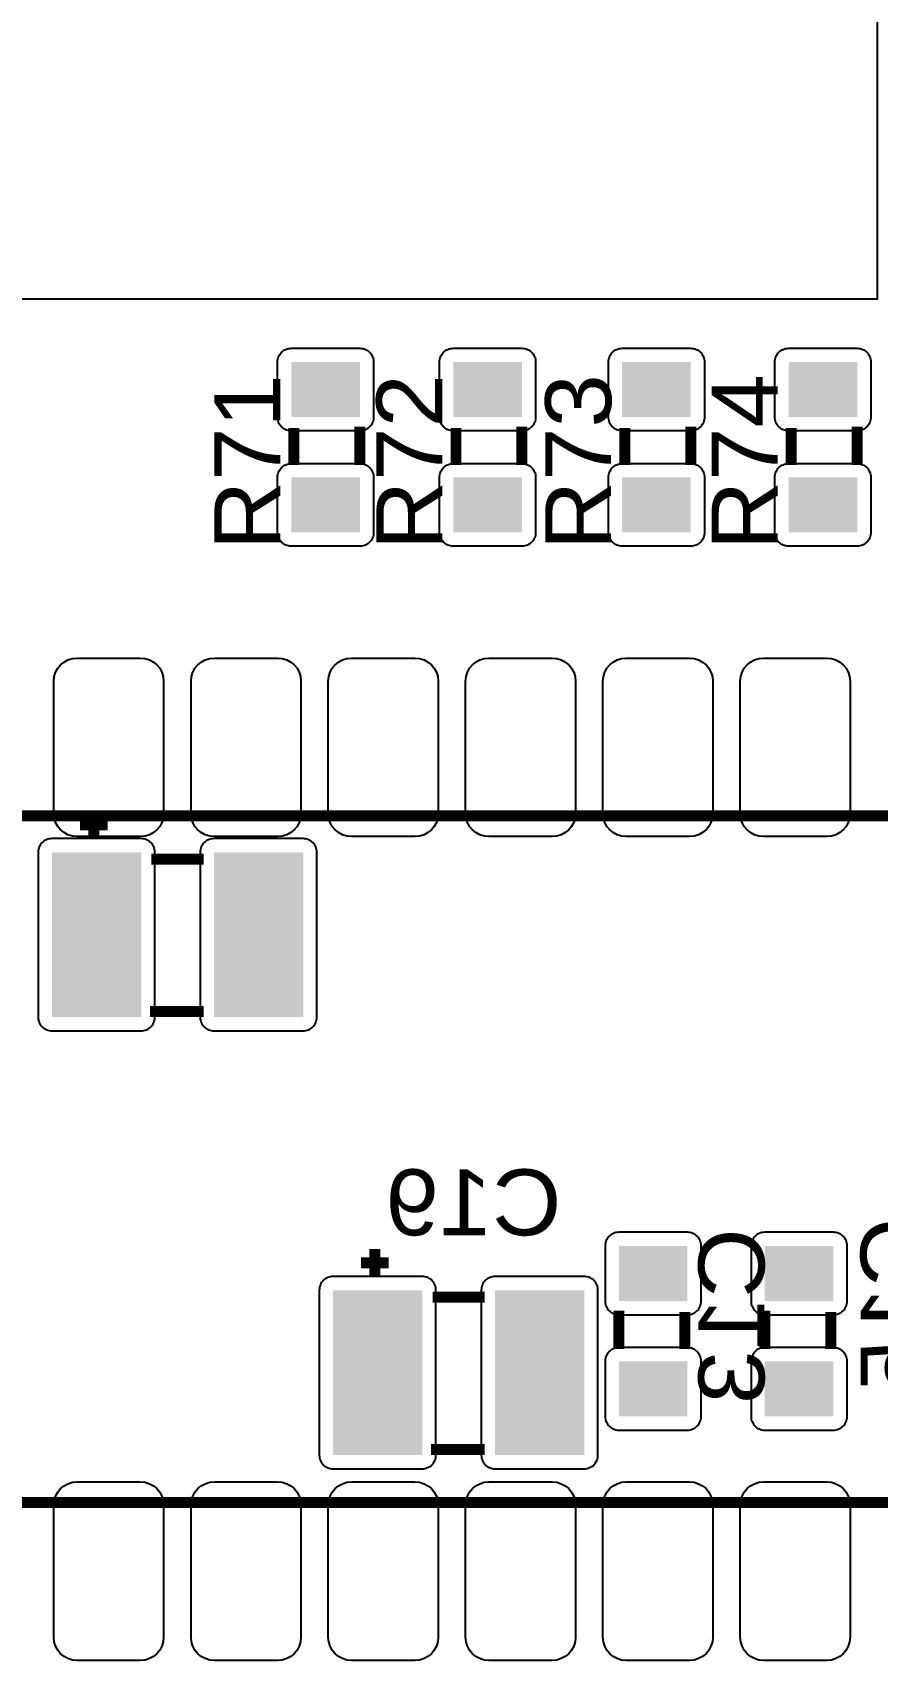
# Model space of a CAD drawing. Header units: inches. Extents: x 18.7 to 39.4, y 4.3 to 20.5.
# Drawn here: x 28.19 to 29.003, y 10.591 to 12.156 of the extents above; entities that cross this region are included whole.
import ezdxf

# ---------------------------------------------------------------- set-up
doc = ezdxf.new("R2010")
doc.units = ezdxf.units.IN
doc.header["$MEASUREMENT"] = 0
doc.styles.get("Standard").update_dxf_attribs({"font": 'arial.ttf'})

# ---------------------------------------------------------------- blocks, each defined once
blk = doc.blocks.new('RPAD')
blk.add_trace([(-0.5, -0.5), (-0.5, 0.5), (0.5, -0.5), (0.5, 0.5)])
blk = doc.blocks.new('NextionControlV4')
blk.add_lwpolyline([(44.3367, 14.7538), (46.2109, 14.7538), (46.2109, 14.9893), (44.3367, 14.9893), (44.3367, 14.7538)])
for points in [[(45.774, 14.6678), (45.774, 14.7078), (45.7741, 14.7088), (45.7742, 14.7098), (45.7745, 14.7108), (45.7748, 14.7117), (45.7752, 14.7126), (45.7757, 14.7134), (45.7763, 14.7142), (45.7769, 14.7149), (45.7776, 14.7155), (45.7784, 14.7161), (45.7792, 14.7166), (45.7801, 14.717), (45.781, 14.7173), (45.782, 14.7176), (45.783, 14.7177), (45.784, 14.7178), (45.834, 14.7178), (45.8351, 14.7177), (45.8361, 14.7176), (45.837, 14.7173), (45.838, 14.717), (45.8388, 14.7166), (45.8397, 14.7161), (45.8404, 14.7155), (45.8411, 14.7149), (45.8418, 14.7142), (45.8424, 14.7134), (45.8428, 14.7126), (45.8433, 14.7117), (45.8436, 14.7108), (45.8438, 14.7098), (45.844, 14.7088), (45.844, 14.7078), (45.844, 14.6678), (45.844, 14.6667), (45.8438, 14.6657), (45.8436, 14.6647), (45.8433, 14.6638), (45.8428, 14.6629), (45.8424, 14.6621), (45.8418, 14.6614), (45.8411, 14.6607), (45.8404, 14.66), (45.8397, 14.6594), (45.8388, 14.6589), (45.838, 14.6585), (45.837, 14.6582), (45.8361, 14.658), (45.8351, 14.6578), (45.834, 14.6578), (45.784, 14.6578), (45.783, 14.6578), (45.782, 14.658), (45.781, 14.6582), (45.7801, 14.6585), (45.7792, 14.6589), (45.7784, 14.6594), (45.7776, 14.66), (45.7769, 14.6607), (45.7763, 14.6614), (45.7757, 14.6621), (45.7752, 14.6629), (45.7748, 14.6638), (45.7745, 14.6647), (45.7742, 14.6657), (45.7741, 14.6667), (45.774, 14.6678)], [(45.892, 14.6678), (45.892, 14.7078), (45.8921, 14.7088), (45.8922, 14.7098), (45.8925, 14.7108), (45.8928, 14.7117), (45.8932, 14.7126), (45.8937, 14.7134), (45.8943, 14.7142), (45.8949, 14.7149), (45.8956, 14.7155), (45.8964, 14.7161), (45.8972, 14.7166), (45.8981, 14.717), (45.899, 14.7173), (45.9, 14.7176), (45.901, 14.7177), (45.902, 14.7178), (45.952, 14.7178), (45.9531, 14.7177), (45.9541, 14.7176), (45.955, 14.7173), (45.956, 14.717), (45.9568, 14.7166), (45.9577, 14.7161), (45.9584, 14.7155), (45.9591, 14.7149), (45.9598, 14.7142), (45.9604, 14.7134), (45.9608, 14.7126), (45.9613, 14.7117), (45.9616, 14.7108), (45.9618, 14.7098), (45.962, 14.7088), (45.962, 14.7078), (45.962, 14.6678), (45.962, 14.6667), (45.9618, 14.6657), (45.9616, 14.6647), (45.9613, 14.6638), (45.9608, 14.6629), (45.9604, 14.6621), (45.9598, 14.6614), (45.9591, 14.6607), (45.9584, 14.66), (45.9577, 14.6594), (45.9568, 14.6589), (45.956, 14.6585), (45.955, 14.6582), (45.9541, 14.658), (45.9531, 14.6578), (45.952, 14.6578), (45.902, 14.6578), (45.901, 14.6578), (45.9, 14.658), (45.899, 14.6582), (45.8981, 14.6585), (45.8972, 14.6589), (45.8964, 14.6594), (45.8956, 14.66), (45.8949, 14.6607), (45.8943, 14.6614), (45.8937, 14.6621), (45.8932, 14.6629), (45.8928, 14.6638), (45.8925, 14.6647), (45.8922, 14.6657), (45.8921, 14.6667), (45.892, 14.6678)], [(46.015, 14.6678), (46.015, 14.7078), (46.0151, 14.7088), (46.0152, 14.7098), (46.0155, 14.7108), (46.0158, 14.7117), (46.0162, 14.7126), (46.0167, 14.7134), (46.0173, 14.7142), (46.0179, 14.7149), (46.0186, 14.7155), (46.0194, 14.7161), (46.0202, 14.7166), (46.0211, 14.717), (46.022, 14.7173), (46.023, 14.7176), (46.024, 14.7177), (46.025, 14.7178), (46.075, 14.7178), (46.0761, 14.7177), (46.0771, 14.7176), (46.078, 14.7173), (46.079, 14.717), (46.0798, 14.7166), (46.0807, 14.7161), (46.0814, 14.7155), (46.0821, 14.7149), (46.0828, 14.7142), (46.0834, 14.7134), (46.0838, 14.7126), (46.0843, 14.7117), (46.0846, 14.7108), (46.0848, 14.7098), (46.085, 14.7088), (46.085, 14.7078), (46.085, 14.6678), (46.085, 14.6667), (46.0848, 14.6657), (46.0846, 14.6647), (46.0843, 14.6638), (46.0838, 14.6629), (46.0834, 14.6621), (46.0828, 14.6614), (46.0821, 14.6607), (46.0814, 14.66), (46.0807, 14.6594), (46.0798, 14.6589), (46.079, 14.6585), (46.078, 14.6582), (46.0771, 14.658), (46.0761, 14.6578), (46.075, 14.6578), (46.025, 14.6578), (46.024, 14.6578), (46.023, 14.658), (46.022, 14.6582), (46.0211, 14.6585), (46.0202, 14.6589), (46.0194, 14.6594), (46.0186, 14.66), (46.0179, 14.6607), (46.0173, 14.6614), (46.0167, 14.6621), (46.0162, 14.6629), (46.0158, 14.6638), (46.0155, 14.6647), (46.0152, 14.6657), (46.0151, 14.6667), (46.015, 14.6678)], [(46.1362, 14.6678), (46.1362, 14.7078), (46.1362, 14.7088), (46.1364, 14.7098), (46.1366, 14.7108), (46.137, 14.7117), (46.1374, 14.7126), (46.1379, 14.7134), (46.1384, 14.7142), (46.1391, 14.7149), (46.1398, 14.7155), (46.1405, 14.7161), (46.1414, 14.7166), (46.1423, 14.717), (46.1432, 14.7173), (46.1441, 14.7176), (46.1451, 14.7177), (46.1462, 14.7178), (46.1962, 14.7178), (46.1972, 14.7177), (46.1982, 14.7176), (46.1992, 14.7173), (46.2001, 14.717), (46.201, 14.7166), (46.2018, 14.7161), (46.2026, 14.7155), (46.2033, 14.7149), (46.2039, 14.7142), (46.2045, 14.7134), (46.205, 14.7126), (46.2054, 14.7117), (46.2057, 14.7108), (46.206, 14.7098), (46.2061, 14.7088), (46.2062, 14.7078), (46.2062, 14.6678), (46.2061, 14.6667), (46.206, 14.6657), (46.2057, 14.6647), (46.2054, 14.6638), (46.205, 14.6629), (46.2045, 14.6621), (46.2039, 14.6614), (46.2033, 14.6607), (46.2026, 14.66), (46.2018, 14.6594), (46.201, 14.6589), (46.2001, 14.6585), (46.1992, 14.6582), (46.1982, 14.658), (46.1972, 14.6578), (46.1962, 14.6578), (46.1462, 14.6578), (46.1451, 14.6578), (46.1441, 14.658), (46.1432, 14.6582), (46.1423, 14.6585), (46.1414, 14.6589), (46.1405, 14.6594), (46.1398, 14.66), (46.1391, 14.6607), (46.1384, 14.6614), (46.1379, 14.6621), (46.1374, 14.6629), (46.137, 14.6638), (46.1366, 14.6647), (46.1364, 14.6657), (46.1362, 14.6667), (46.1362, 14.6678)], [(45.774, 14.5838), (45.774, 14.6238), (45.7741, 14.6248), (45.7742, 14.6258), (45.7745, 14.6268), (45.7748, 14.6277), (45.7752, 14.6286), (45.7757, 14.6294), (45.7763, 14.6302), (45.7769, 14.6309), (45.7776, 14.6315), (45.7784, 14.6321), (45.7792, 14.6326), (45.7801, 14.633), (45.781, 14.6333), (45.782, 14.6336), (45.783, 14.6337), (45.784, 14.6338), (45.834, 14.6338), (45.8351, 14.6337), (45.8361, 14.6336), (45.837, 14.6333), (45.838, 14.633), (45.8388, 14.6326), (45.8397, 14.6321), (45.8404, 14.6315), (45.8411, 14.6309), (45.8418, 14.6302), (45.8424, 14.6294), (45.8428, 14.6286), (45.8433, 14.6277), (45.8436, 14.6268), (45.8438, 14.6258), (45.844, 14.6248), (45.844, 14.6238), (45.844, 14.5838), (45.844, 14.5827), (45.8438, 14.5817), (45.8436, 14.5807), (45.8433, 14.5798), (45.8428, 14.5789), (45.8424, 14.5781), (45.8418, 14.5774), (45.8411, 14.5767), (45.8404, 14.576), (45.8397, 14.5754), (45.8388, 14.5749), (45.838, 14.5745), (45.837, 14.5742), (45.8361, 14.574), (45.8351, 14.5738), (45.834, 14.5738), (45.784, 14.5738), (45.783, 14.5738), (45.782, 14.574), (45.781, 14.5742), (45.7801, 14.5745), (45.7792, 14.5749), (45.7784, 14.5754), (45.7776, 14.576), (45.7769, 14.5767), (45.7763, 14.5774), (45.7757, 14.5781), (45.7752, 14.5789), (45.7748, 14.5798), (45.7745, 14.5807), (45.7742, 14.5817), (45.7741, 14.5827), (45.774, 14.5838)], [(45.892, 14.5838), (45.892, 14.6238), (45.8921, 14.6248), (45.8922, 14.6258), (45.8925, 14.6268), (45.8928, 14.6277), (45.8932, 14.6286), (45.8937, 14.6294), (45.8943, 14.6302), (45.8949, 14.6309), (45.8956, 14.6315), (45.8964, 14.6321), (45.8972, 14.6326), (45.8981, 14.633), (45.899, 14.6333), (45.9, 14.6336), (45.901, 14.6337), (45.902, 14.6338), (45.952, 14.6338), (45.9531, 14.6337), (45.9541, 14.6336), (45.955, 14.6333), (45.956, 14.633), (45.9568, 14.6326), (45.9577, 14.6321), (45.9584, 14.6315), (45.9591, 14.6309), (45.9598, 14.6302), (45.9604, 14.6294), (45.9608, 14.6286), (45.9613, 14.6277), (45.9616, 14.6268), (45.9618, 14.6258), (45.962, 14.6248), (45.962, 14.6238), (45.962, 14.5838), (45.962, 14.5827), (45.9618, 14.5817), (45.9616, 14.5807), (45.9613, 14.5798), (45.9608, 14.5789), (45.9604, 14.5781), (45.9598, 14.5774), (45.9591, 14.5767), (45.9584, 14.576), (45.9577, 14.5754), (45.9568, 14.5749), (45.956, 14.5745), (45.955, 14.5742), (45.9541, 14.574), (45.9531, 14.5738), (45.952, 14.5738), (45.902, 14.5738), (45.901, 14.5738), (45.9, 14.574), (45.899, 14.5742), (45.8981, 14.5745), (45.8972, 14.5749), (45.8964, 14.5754), (45.8956, 14.576), (45.8949, 14.5767), (45.8943, 14.5774), (45.8937, 14.5781), (45.8932, 14.5789), (45.8928, 14.5798), (45.8925, 14.5807), (45.8922, 14.5817), (45.8921, 14.5827), (45.892, 14.5838)], [(46.015, 14.5838), (46.015, 14.6238), (46.0151, 14.6248), (46.0152, 14.6258), (46.0155, 14.6268), (46.0158, 14.6277), (46.0162, 14.6286), (46.0167, 14.6294), (46.0173, 14.6302), (46.0179, 14.6309), (46.0186, 14.6315), (46.0194, 14.6321), (46.0202, 14.6326), (46.0211, 14.633), (46.022, 14.6333), (46.023, 14.6336), (46.024, 14.6337), (46.025, 14.6338), (46.075, 14.6338), (46.0761, 14.6337), (46.0771, 14.6336), (46.078, 14.6333), (46.079, 14.633), (46.0798, 14.6326), (46.0807, 14.6321), (46.0814, 14.6315), (46.0821, 14.6309), (46.0828, 14.6302), (46.0834, 14.6294), (46.0838, 14.6286), (46.0843, 14.6277), (46.0846, 14.6268), (46.0848, 14.6258), (46.085, 14.6248), (46.085, 14.6238), (46.085, 14.5838), (46.085, 14.5827), (46.0848, 14.5817), (46.0846, 14.5807), (46.0843, 14.5798), (46.0838, 14.5789), (46.0834, 14.5781), (46.0828, 14.5774), (46.0821, 14.5767), (46.0814, 14.576), (46.0807, 14.5754), (46.0798, 14.5749), (46.079, 14.5745), (46.078, 14.5742), (46.0771, 14.574), (46.0761, 14.5738), (46.075, 14.5738), (46.025, 14.5738), (46.024, 14.5738), (46.023, 14.574), (46.022, 14.5742), (46.0211, 14.5745), (46.0202, 14.5749), (46.0194, 14.5754), (46.0186, 14.576), (46.0179, 14.5767), (46.0173, 14.5774), (46.0167, 14.5781), (46.0162, 14.5789), (46.0158, 14.5798), (46.0155, 14.5807), (46.0152, 14.5817), (46.0151, 14.5827), (46.015, 14.5838)], [(46.1362, 14.5838), (46.1362, 14.6238), (46.1362, 14.6248), (46.1364, 14.6258), (46.1366, 14.6268), (46.137, 14.6277), (46.1374, 14.6286), (46.1379, 14.6294), (46.1384, 14.6302), (46.1391, 14.6309), (46.1398, 14.6315), (46.1405, 14.6321), (46.1414, 14.6326), (46.1423, 14.633), (46.1432, 14.6333), (46.1441, 14.6336), (46.1451, 14.6337), (46.1462, 14.6338), (46.1962, 14.6338), (46.1972, 14.6337), (46.1982, 14.6336), (46.1992, 14.6333), (46.2001, 14.633), (46.201, 14.6326), (46.2018, 14.6321), (46.2026, 14.6315), (46.2033, 14.6309), (46.2039, 14.6302), (46.2045, 14.6294), (46.205, 14.6286), (46.2054, 14.6277), (46.2057, 14.6268), (46.206, 14.6258), (46.2061, 14.6248), (46.2062, 14.6238), (46.2062, 14.5838), (46.2061, 14.5827), (46.206, 14.5817), (46.2057, 14.5807), (46.2054, 14.5798), (46.205, 14.5789), (46.2045, 14.5781), (46.2039, 14.5774), (46.2033, 14.5767), (46.2026, 14.576), (46.2018, 14.5754), (46.201, 14.5749), (46.2001, 14.5745), (46.1992, 14.5742), (46.1982, 14.574), (46.1972, 14.5738), (46.1962, 14.5738), (46.1462, 14.5738), (46.1451, 14.5738), (46.1441, 14.574), (46.1432, 14.5742), (46.1423, 14.5745), (46.1414, 14.5749), (46.1405, 14.5754), (46.1398, 14.576), (46.1391, 14.5767), (46.1384, 14.5774), (46.1379, 14.5781), (46.1374, 14.5789), (46.137, 14.5798), (46.1366, 14.5807), (46.1364, 14.5817), (46.1362, 14.5827), (46.1362, 14.5838)], [(45.674, 14.3622), (45.628, 14.3622), (45.6246, 14.3625), (45.6214, 14.3635), (45.6185, 14.3651), (45.616, 14.3671), (45.6139, 14.3696), (45.6124, 14.3725), (45.6114, 14.3757), (45.611, 14.3792), (45.611, 14.4752), (45.6114, 14.4787), (45.6124, 14.4819), (45.6139, 14.4848), (45.616, 14.4873), (45.6185, 14.4893), (45.6214, 14.4909), (45.6246, 14.4919), (45.628, 14.4922), (45.674, 14.4922), (45.6775, 14.4919), (45.6807, 14.4909), (45.6836, 14.4893), (45.6861, 14.4873), (45.6882, 14.4848), (45.6897, 14.4819), (45.6907, 14.4787), (45.691, 14.4752), (45.691, 14.3792), (45.6907, 14.3757), (45.6897, 14.3725), (45.6882, 14.3696), (45.6861, 14.3671), (45.6836, 14.3651), (45.6807, 14.3635), (45.6775, 14.3625), (45.674, 14.3622)], [(45.774, 14.3622), (45.728, 14.3622), (45.7246, 14.3625), (45.7214, 14.3635), (45.7185, 14.3651), (45.716, 14.3671), (45.7139, 14.3696), (45.7124, 14.3725), (45.7114, 14.3757), (45.711, 14.3792), (45.711, 14.4752), (45.7114, 14.4787), (45.7124, 14.4819), (45.7139, 14.4848), (45.716, 14.4873), (45.7185, 14.4893), (45.7214, 14.4909), (45.7246, 14.4919), (45.728, 14.4922), (45.774, 14.4922), (45.7775, 14.4919), (45.7807, 14.4909), (45.7836, 14.4893), (45.7861, 14.4873), (45.7882, 14.4848), (45.7897, 14.4819), (45.7907, 14.4787), (45.791, 14.4752), (45.791, 14.3792), (45.7907, 14.3757), (45.7897, 14.3725), (45.7882, 14.3696), (45.7861, 14.3671), (45.7836, 14.3651), (45.7807, 14.3635), (45.7775, 14.3625), (45.774, 14.3622)], [(45.874, 14.3622), (45.828, 14.3622), (45.8246, 14.3625), (45.8214, 14.3635), (45.8185, 14.3651), (45.816, 14.3671), (45.8139, 14.3696), (45.8124, 14.3725), (45.8114, 14.3757), (45.811, 14.3792), (45.811, 14.4752), (45.8114, 14.4787), (45.8124, 14.4819), (45.8139, 14.4848), (45.816, 14.4873), (45.8185, 14.4893), (45.8214, 14.4909), (45.8246, 14.4919), (45.828, 14.4922), (45.874, 14.4922), (45.8775, 14.4919), (45.8807, 14.4909), (45.8836, 14.4893), (45.8861, 14.4873), (45.8882, 14.4848), (45.8897, 14.4819), (45.8907, 14.4787), (45.891, 14.4752), (45.891, 14.3792), (45.8907, 14.3757), (45.8897, 14.3725), (45.8882, 14.3696), (45.8861, 14.3671), (45.8836, 14.3651), (45.8807, 14.3635), (45.8775, 14.3625), (45.874, 14.3622)], [(45.974, 14.3622), (45.928, 14.3622), (45.9246, 14.3625), (45.9214, 14.3635), (45.9185, 14.3651), (45.916, 14.3671), (45.9139, 14.3696), (45.9124, 14.3725), (45.9114, 14.3757), (45.911, 14.3792), (45.911, 14.4752), (45.9114, 14.4787), (45.9124, 14.4819), (45.9139, 14.4848), (45.916, 14.4873), (45.9185, 14.4893), (45.9214, 14.4909), (45.9246, 14.4919), (45.928, 14.4922), (45.974, 14.4922), (45.9775, 14.4919), (45.9807, 14.4909), (45.9836, 14.4893), (45.9861, 14.4873), (45.9882, 14.4848), (45.9897, 14.4819), (45.9907, 14.4787), (45.991, 14.4752), (45.991, 14.3792), (45.9907, 14.3757), (45.9897, 14.3725), (45.9882, 14.3696), (45.9861, 14.3671), (45.9836, 14.3651), (45.9807, 14.3635), (45.9775, 14.3625), (45.974, 14.3622)], [(46.074, 14.3622), (46.028, 14.3622), (46.0246, 14.3625), (46.0214, 14.3635), (46.0185, 14.3651), (46.016, 14.3671), (46.0139, 14.3696), (46.0124, 14.3725), (46.0114, 14.3757), (46.011, 14.3792), (46.011, 14.4752), (46.0114, 14.4787), (46.0124, 14.4819), (46.0139, 14.4848), (46.016, 14.4873), (46.0185, 14.4893), (46.0214, 14.4909), (46.0246, 14.4919), (46.028, 14.4922), (46.074, 14.4922), (46.0775, 14.4919), (46.0807, 14.4909), (46.0836, 14.4893), (46.0861, 14.4873), (46.0882, 14.4848), (46.0897, 14.4819), (46.0907, 14.4787), (46.091, 14.4752), (46.091, 14.3792), (46.0907, 14.3757), (46.0897, 14.3725), (46.0882, 14.3696), (46.0861, 14.3671), (46.0836, 14.3651), (46.0807, 14.3635), (46.0775, 14.3625), (46.074, 14.3622)], [(46.174, 14.3622), (46.128, 14.3622), (46.1246, 14.3625), (46.1214, 14.3635), (46.1185, 14.3651), (46.116, 14.3671), (46.1139, 14.3696), (46.1124, 14.3725), (46.1114, 14.3757), (46.111, 14.3792), (46.111, 14.4752), (46.1114, 14.4787), (46.1124, 14.4819), (46.1139, 14.4848), (46.116, 14.4873), (46.1185, 14.4893), (46.1214, 14.4909), (46.1246, 14.4919), (46.128, 14.4922), (46.174, 14.4922), (46.1775, 14.4919), (46.1807, 14.4909), (46.1836, 14.4893), (46.1861, 14.4873), (46.1882, 14.4848), (46.1897, 14.4819), (46.1907, 14.4787), (46.191, 14.4752), (46.191, 14.3792), (46.1907, 14.3757), (46.1897, 14.3725), (46.1882, 14.3696), (46.1861, 14.3671), (46.1836, 14.3651), (46.1807, 14.3635), (46.1775, 14.3625), (46.174, 14.3622)], [(45.6747, 14.3607), (45.6097, 14.3607), (45.6086, 14.3606), (45.6076, 14.3605), (45.6067, 14.3603), (45.6057, 14.3599), (45.6049, 14.3595), (45.604, 14.359), (45.6033, 14.3584), (45.6026, 14.3578), (45.6019, 14.3571), (45.6014, 14.3563), (45.6009, 14.3555), (45.6004, 14.3546), (45.6001, 14.3537), (45.5999, 14.3527), (45.5997, 14.3517), (45.5997, 14.3507), (45.5997, 14.2307), (45.5997, 14.2297), (45.5999, 14.2286), (45.6001, 14.2277), (45.6004, 14.2268), (45.6009, 14.2259), (45.6014, 14.2251), (45.6019, 14.2243), (45.6026, 14.2236), (45.6033, 14.2229), (45.604, 14.2224), (45.6049, 14.2219), (45.6057, 14.2215), (45.6067, 14.2211), (45.6076, 14.2209), (45.6086, 14.2207), (45.6097, 14.2207), (45.6747, 14.2207), (45.6757, 14.2207), (45.6767, 14.2209), (45.6777, 14.2211), (45.6786, 14.2215), (45.6795, 14.2219), (45.6803, 14.2224), (45.6811, 14.2229), (45.6818, 14.2236), (45.6824, 14.2243), (45.683, 14.2251), (45.6835, 14.2259), (45.6839, 14.2268), (45.6842, 14.2277), (45.6845, 14.2286), (45.6846, 14.2297), (45.6847, 14.2307), (45.6847, 14.3507), (45.6846, 14.3517), (45.6845, 14.3527), (45.6842, 14.3537), (45.6839, 14.3546), (45.6835, 14.3555), (45.683, 14.3563), (45.6824, 14.3571), (45.6818, 14.3578), (45.6811, 14.3584), (45.6803, 14.359), (45.6795, 14.3595), (45.6786, 14.3599), (45.6777, 14.3603), (45.6767, 14.3605), (45.6757, 14.3606), (45.6747, 14.3607)], [(45.7927, 14.3607), (45.7277, 14.3607), (45.7266, 14.3606), (45.7256, 14.3605), (45.7247, 14.3603), (45.7237, 14.3599), (45.7229, 14.3595), (45.722, 14.359), (45.7213, 14.3584), (45.7206, 14.3578), (45.7199, 14.3571), (45.7194, 14.3563), (45.7189, 14.3555), (45.7184, 14.3546), (45.7181, 14.3537), (45.7179, 14.3527), (45.7177, 14.3517), (45.7177, 14.3507), (45.7177, 14.2307), (45.7177, 14.2297), (45.7179, 14.2286), (45.7181, 14.2277), (45.7184, 14.2268), (45.7189, 14.2259), (45.7194, 14.2251), (45.7199, 14.2243), (45.7206, 14.2236), (45.7213, 14.2229), (45.722, 14.2224), (45.7229, 14.2219), (45.7237, 14.2215), (45.7247, 14.2211), (45.7256, 14.2209), (45.7266, 14.2207), (45.7277, 14.2207), (45.7927, 14.2207), (45.7937, 14.2207), (45.7947, 14.2209), (45.7957, 14.2211), (45.7966, 14.2215), (45.7975, 14.2219), (45.7983, 14.2224), (45.7991, 14.2229), (45.7998, 14.2236), (45.8004, 14.2243), (45.801, 14.2251), (45.8015, 14.2259), (45.8019, 14.2268), (45.8022, 14.2277), (45.8025, 14.2286), (45.8026, 14.2297), (45.8027, 14.2307), (45.8027, 14.3507), (45.8026, 14.3517), (45.8025, 14.3527), (45.8022, 14.3537), (45.8019, 14.3546), (45.8015, 14.3555), (45.801, 14.3563), (45.8004, 14.3571), (45.7998, 14.3578), (45.7991, 14.3584), (45.7983, 14.359), (45.7975, 14.3595), (45.7966, 14.3599), (45.7957, 14.3603), (45.7947, 14.3605), (45.7937, 14.3606), (45.7927, 14.3607)], [(46.0826, 14.024), (46.0826, 14.064), (46.0825, 14.065), (46.0824, 14.066), (46.0821, 14.067), (46.0818, 14.0679), (46.0814, 14.0688), (46.0809, 14.0696), (46.0803, 14.0704), (46.0797, 14.0711), (46.079, 14.0717), (46.0782, 14.0723), (46.0774, 14.0728), (46.0765, 14.0732), (46.0756, 14.0735), (46.0746, 14.0738), (46.0736, 14.0739), (46.0726, 14.074), (46.0226, 14.074), (46.0215, 14.0739), (46.0205, 14.0738), (46.0196, 14.0735), (46.0186, 14.0732), (46.0178, 14.0728), (46.0169, 14.0723), (46.0162, 14.0717), (46.0155, 14.0711), (46.0148, 14.0704), (46.0143, 14.0696), (46.0138, 14.0688), (46.0134, 14.0679), (46.013, 14.067), (46.0128, 14.066), (46.0126, 14.065), (46.0126, 14.064), (46.0126, 14.024), (46.0126, 14.0229), (46.0128, 14.0219), (46.013, 14.021), (46.0134, 14.0201), (46.0138, 14.0192), (46.0143, 14.0183), (46.0148, 14.0176), (46.0155, 14.0169), (46.0162, 14.0162), (46.0169, 14.0157), (46.0178, 14.0152), (46.0186, 14.0148), (46.0196, 14.0144), (46.0205, 14.0142), (46.0215, 14.014), (46.0226, 14.014), (46.0726, 14.014), (46.0736, 14.014), (46.0746, 14.0142), (46.0756, 14.0144), (46.0765, 14.0148), (46.0774, 14.0152), (46.0782, 14.0157), (46.079, 14.0162), (46.0797, 14.0169), (46.0803, 14.0176), (46.0809, 14.0183), (46.0814, 14.0192), (46.0818, 14.0201), (46.0821, 14.021), (46.0824, 14.0219), (46.0825, 14.0229), (46.0826, 14.024)], [(46.1889, 14.024), (46.1889, 14.064), (46.1888, 14.065), (46.1887, 14.066), (46.1884, 14.067), (46.1881, 14.0679), (46.1877, 14.0688), (46.1872, 14.0696), (46.1866, 14.0704), (46.186, 14.0711), (46.1853, 14.0717), (46.1845, 14.0723), (46.1837, 14.0728), (46.1828, 14.0732), (46.1819, 14.0735), (46.1809, 14.0738), (46.1799, 14.0739), (46.1789, 14.074), (46.1289, 14.074), (46.1278, 14.0739), (46.1268, 14.0738), (46.1259, 14.0735), (46.1249, 14.0732), (46.1241, 14.0728), (46.1232, 14.0723), (46.1225, 14.0717), (46.1218, 14.0711), (46.1211, 14.0704), (46.1206, 14.0696), (46.1201, 14.0688), (46.1197, 14.0679), (46.1193, 14.067), (46.1191, 14.066), (46.1189, 14.065), (46.1189, 14.064), (46.1189, 14.024), (46.1189, 14.0229), (46.1191, 14.0219), (46.1193, 14.021), (46.1197, 14.0201), (46.1201, 14.0192), (46.1206, 14.0183), (46.1211, 14.0176), (46.1218, 14.0169), (46.1225, 14.0162), (46.1232, 14.0157), (46.1241, 14.0152), (46.1249, 14.0148), (46.1259, 14.0144), (46.1268, 14.0142), (46.1278, 14.014), (46.1289, 14.014), (46.1789, 14.014), (46.1799, 14.014), (46.1809, 14.0142), (46.1819, 14.0144), (46.1828, 14.0148), (46.1837, 14.0152), (46.1845, 14.0157), (46.1853, 14.0162), (46.186, 14.0169), (46.1866, 14.0176), (46.1872, 14.0183), (46.1877, 14.0192), (46.1881, 14.0201), (46.1884, 14.021), (46.1887, 14.0219), (46.1888, 14.0229), (46.1889, 14.024)], [(45.8794, 14.0418), (45.8144, 14.0418), (45.8134, 14.0417), (45.8124, 14.0416), (45.8114, 14.0414), (45.8105, 14.041), (45.8096, 14.0406), (45.8088, 14.0401), (45.808, 14.0395), (45.8073, 14.0389), (45.8067, 14.0382), (45.8061, 14.0374), (45.8056, 14.0366), (45.8052, 14.0357), (45.8048, 14.0348), (45.8046, 14.0338), (45.8045, 14.0328), (45.8044, 14.0318), (45.8044, 13.9118), (45.8045, 13.9108), (45.8046, 13.9098), (45.8048, 13.9088), (45.8052, 13.9079), (45.8056, 13.907), (45.8061, 13.9062), (45.8067, 13.9054), (45.8073, 13.9047), (45.808, 13.904), (45.8088, 13.9035), (45.8096, 13.903), (45.8105, 13.9026), (45.8114, 13.9022), (45.8124, 13.902), (45.8134, 13.9018), (45.8144, 13.9018), (45.8794, 13.9018), (45.8804, 13.9018), (45.8814, 13.902), (45.8824, 13.9022), (45.8833, 13.9026), (45.8842, 13.903), (45.885, 13.9035), (45.8858, 13.904), (45.8865, 13.9047), (45.8872, 13.9054), (45.8877, 13.9062), (45.8882, 13.907), (45.8886, 13.9079), (45.889, 13.9088), (45.8892, 13.9098), (45.8894, 13.9108), (45.8894, 13.9118), (45.8894, 14.0318), (45.8894, 14.0328), (45.8892, 14.0338), (45.889, 14.0348), (45.8886, 14.0357), (45.8882, 14.0366), (45.8877, 14.0374), (45.8872, 14.0382), (45.8865, 14.0389), (45.8858, 14.0395), (45.885, 14.0401), (45.8842, 14.0406), (45.8833, 14.041), (45.8824, 14.0414), (45.8814, 14.0416), (45.8804, 14.0417), (45.8794, 14.0418)], [(45.9974, 14.0418), (45.9324, 14.0418), (45.9314, 14.0417), (45.9304, 14.0416), (45.9294, 14.0414), (45.9285, 14.041), (45.9276, 14.0406), (45.9268, 14.0401), (45.926, 14.0395), (45.9253, 14.0389), (45.9247, 14.0382), (45.9241, 14.0374), (45.9236, 14.0366), (45.9232, 14.0357), (45.9228, 14.0348), (45.9226, 14.0338), (45.9225, 14.0328), (45.9224, 14.0318), (45.9224, 13.9118), (45.9225, 13.9108), (45.9226, 13.9098), (45.9228, 13.9088), (45.9232, 13.9079), (45.9236, 13.907), (45.9241, 13.9062), (45.9247, 13.9054), (45.9253, 13.9047), (45.926, 13.904), (45.9268, 13.9035), (45.9276, 13.903), (45.9285, 13.9026), (45.9294, 13.9022), (45.9304, 13.902), (45.9314, 13.9018), (45.9324, 13.9018), (45.9974, 13.9018), (45.9984, 13.9018), (45.9994, 13.902), (46.0004, 13.9022), (46.0013, 13.9026), (46.0022, 13.903), (46.003, 13.9035), (46.0038, 13.904), (46.0045, 13.9047), (46.0052, 13.9054), (46.0057, 13.9062), (46.0062, 13.907), (46.0066, 13.9079), (46.007, 13.9088), (46.0072, 13.9098), (46.0074, 13.9108), (46.0074, 13.9118), (46.0074, 14.0318), (46.0074, 14.0328), (46.0072, 14.0338), (46.007, 14.0348), (46.0066, 14.0357), (46.0062, 14.0366), (46.0057, 14.0374), (46.0052, 14.0382), (46.0045, 14.0389), (46.0038, 14.0395), (46.003, 14.0401), (46.0022, 14.0406), (46.0013, 14.041), (46.0004, 14.0414), (45.9994, 14.0416), (45.9984, 14.0417), (45.9974, 14.0418)], [(46.0826, 13.94), (46.0826, 13.98), (46.0825, 13.981), (46.0824, 13.982), (46.0821, 13.983), (46.0818, 13.9839), (46.0814, 13.9848), (46.0809, 13.9856), (46.0803, 13.9864), (46.0797, 13.9871), (46.079, 13.9877), (46.0782, 13.9883), (46.0774, 13.9888), (46.0765, 13.9892), (46.0756, 13.9895), (46.0746, 13.9898), (46.0736, 13.9899), (46.0726, 13.99), (46.0226, 13.99), (46.0215, 13.9899), (46.0205, 13.9898), (46.0196, 13.9895), (46.0186, 13.9892), (46.0178, 13.9888), (46.0169, 13.9883), (46.0162, 13.9877), (46.0155, 13.9871), (46.0148, 13.9864), (46.0143, 13.9856), (46.0138, 13.9848), (46.0134, 13.9839), (46.013, 13.983), (46.0128, 13.982), (46.0126, 13.981), (46.0126, 13.98), (46.0126, 13.94), (46.0126, 13.9389), (46.0128, 13.9379), (46.013, 13.937), (46.0134, 13.9361), (46.0138, 13.9352), (46.0143, 13.9343), (46.0148, 13.9336), (46.0155, 13.9329), (46.0162, 13.9322), (46.0169, 13.9317), (46.0178, 13.9312), (46.0186, 13.9308), (46.0196, 13.9304), (46.0205, 13.9302), (46.0215, 13.93), (46.0226, 13.93), (46.0726, 13.93), (46.0736, 13.93), (46.0746, 13.9302), (46.0756, 13.9304), (46.0765, 13.9308), (46.0774, 13.9312), (46.0782, 13.9317), (46.079, 13.9322), (46.0797, 13.9329), (46.0803, 13.9336), (46.0809, 13.9343), (46.0814, 13.9352), (46.0818, 13.9361), (46.0821, 13.937), (46.0824, 13.9379), (46.0825, 13.9389), (46.0826, 13.94)], [(46.1889, 13.94), (46.1889, 13.98), (46.1888, 13.981), (46.1887, 13.982), (46.1884, 13.983), (46.1881, 13.9839), (46.1877, 13.9848), (46.1872, 13.9856), (46.1866, 13.9864), (46.186, 13.9871), (46.1853, 13.9877), (46.1845, 13.9883), (46.1837, 13.9888), (46.1828, 13.9892), (46.1819, 13.9895), (46.1809, 13.9898), (46.1799, 13.9899), (46.1789, 13.99), (46.1289, 13.99), (46.1278, 13.9899), (46.1268, 13.9898), (46.1259, 13.9895), (46.1249, 13.9892), (46.1241, 13.9888), (46.1232, 13.9883), (46.1225, 13.9877), (46.1218, 13.9871), (46.1211, 13.9864), (46.1206, 13.9856), (46.1201, 13.9848), (46.1197, 13.9839), (46.1193, 13.983), (46.1191, 13.982), (46.1189, 13.981), (46.1189, 13.98), (46.1189, 13.94), (46.1189, 13.9389), (46.1191, 13.9379), (46.1193, 13.937), (46.1197, 13.9361), (46.1201, 13.9352), (46.1206, 13.9343), (46.1211, 13.9336), (46.1218, 13.9329), (46.1225, 13.9322), (46.1232, 13.9317), (46.1241, 13.9312), (46.1249, 13.9308), (46.1259, 13.9304), (46.1268, 13.9302), (46.1278, 13.93), (46.1289, 13.93), (46.1789, 13.93), (46.1799, 13.93), (46.1809, 13.9302), (46.1819, 13.9304), (46.1828, 13.9308), (46.1837, 13.9312), (46.1845, 13.9317), (46.1853, 13.9322), (46.186, 13.9329), (46.1866, 13.9336), (46.1872, 13.9343), (46.1877, 13.9352), (46.1881, 13.9361), (46.1884, 13.937), (46.1887, 13.9379), (46.1888, 13.9389), (46.1889, 13.94)], [(45.628, 13.8922), (45.674, 13.8922), (45.6775, 13.8919), (45.6807, 13.8909), (45.6836, 13.8893), (45.6861, 13.8873), (45.6882, 13.8848), (45.6897, 13.8819), (45.6907, 13.8787), (45.691, 13.8752), (45.691, 13.7792), (45.6907, 13.7757), (45.6897, 13.7725), (45.6882, 13.7696), (45.6861, 13.7671), (45.6836, 13.7651), (45.6807, 13.7635), (45.6775, 13.7625), (45.674, 13.7622), (45.628, 13.7622), (45.6246, 13.7625), (45.6214, 13.7635), (45.6185, 13.7651), (45.616, 13.7671), (45.6139, 13.7696), (45.6124, 13.7725), (45.6114, 13.7757), (45.611, 13.7792), (45.611, 13.8752), (45.6114, 13.8787), (45.6124, 13.8819), (45.6139, 13.8848), (45.616, 13.8873), (45.6185, 13.8893), (45.6214, 13.8909), (45.6246, 13.8919), (45.628, 13.8922)], [(45.728, 13.8922), (45.774, 13.8922), (45.7775, 13.8919), (45.7807, 13.8909), (45.7836, 13.8893), (45.7861, 13.8873), (45.7882, 13.8848), (45.7897, 13.8819), (45.7907, 13.8787), (45.791, 13.8752), (45.791, 13.7792), (45.7907, 13.7757), (45.7897, 13.7725), (45.7882, 13.7696), (45.7861, 13.7671), (45.7836, 13.7651), (45.7807, 13.7635), (45.7775, 13.7625), (45.774, 13.7622), (45.728, 13.7622), (45.7246, 13.7625), (45.7214, 13.7635), (45.7185, 13.7651), (45.716, 13.7671), (45.7139, 13.7696), (45.7124, 13.7725), (45.7114, 13.7757), (45.711, 13.7792), (45.711, 13.8752), (45.7114, 13.8787), (45.7124, 13.8819), (45.7139, 13.8848), (45.716, 13.8873), (45.7185, 13.8893), (45.7214, 13.8909), (45.7246, 13.8919), (45.728, 13.8922)], [(45.828, 13.8922), (45.874, 13.8922), (45.8775, 13.8919), (45.8807, 13.8909), (45.8836, 13.8893), (45.8861, 13.8873), (45.8882, 13.8848), (45.8897, 13.8819), (45.8907, 13.8787), (45.891, 13.8752), (45.891, 13.7792), (45.8907, 13.7757), (45.8897, 13.7725), (45.8882, 13.7696), (45.8861, 13.7671), (45.8836, 13.7651), (45.8807, 13.7635), (45.8775, 13.7625), (45.874, 13.7622), (45.828, 13.7622), (45.8246, 13.7625), (45.8214, 13.7635), (45.8185, 13.7651), (45.816, 13.7671), (45.8139, 13.7696), (45.8124, 13.7725), (45.8114, 13.7757), (45.811, 13.7792), (45.811, 13.8752), (45.8114, 13.8787), (45.8124, 13.8819), (45.8139, 13.8848), (45.816, 13.8873), (45.8185, 13.8893), (45.8214, 13.8909), (45.8246, 13.8919), (45.828, 13.8922)], [(45.928, 13.8922), (45.974, 13.8922), (45.9775, 13.8919), (45.9807, 13.8909), (45.9836, 13.8893), (45.9861, 13.8873), (45.9882, 13.8848), (45.9897, 13.8819), (45.9907, 13.8787), (45.991, 13.8752), (45.991, 13.7792), (45.9907, 13.7757), (45.9897, 13.7725), (45.9882, 13.7696), (45.9861, 13.7671), (45.9836, 13.7651), (45.9807, 13.7635), (45.9775, 13.7625), (45.974, 13.7622), (45.928, 13.7622), (45.9246, 13.7625), (45.9214, 13.7635), (45.9185, 13.7651), (45.916, 13.7671), (45.9139, 13.7696), (45.9124, 13.7725), (45.9114, 13.7757), (45.911, 13.7792), (45.911, 13.8752), (45.9114, 13.8787), (45.9124, 13.8819), (45.9139, 13.8848), (45.916, 13.8873), (45.9185, 13.8893), (45.9214, 13.8909), (45.9246, 13.8919), (45.928, 13.8922)], [(46.028, 13.8922), (46.074, 13.8922), (46.0775, 13.8919), (46.0807, 13.8909), (46.0836, 13.8893), (46.0861, 13.8873), (46.0882, 13.8848), (46.0897, 13.8819), (46.0907, 13.8787), (46.091, 13.8752), (46.091, 13.7792), (46.0907, 13.7757), (46.0897, 13.7725), (46.0882, 13.7696), (46.0861, 13.7671), (46.0836, 13.7651), (46.0807, 13.7635), (46.0775, 13.7625), (46.074, 13.7622), (46.028, 13.7622), (46.0246, 13.7625), (46.0214, 13.7635), (46.0185, 13.7651), (46.016, 13.7671), (46.0139, 13.7696), (46.0124, 13.7725), (46.0114, 13.7757), (46.011, 13.7792), (46.011, 13.8752), (46.0114, 13.8787), (46.0124, 13.8819), (46.0139, 13.8848), (46.016, 13.8873), (46.0185, 13.8893), (46.0214, 13.8909), (46.0246, 13.8919), (46.028, 13.8922)], [(46.128, 13.8922), (46.174, 13.8922), (46.1775, 13.8919), (46.1807, 13.8909), (46.1836, 13.8893), (46.1861, 13.8873), (46.1882, 13.8848), (46.1897, 13.8819), (46.1907, 13.8787), (46.191, 13.8752), (46.191, 13.7792), (46.1907, 13.7757), (46.1897, 13.7725), (46.1882, 13.7696), (46.1861, 13.7671), (46.1836, 13.7651), (46.1807, 13.7635), (46.1775, 13.7625), (46.174, 13.7622), (46.128, 13.7622), (46.1246, 13.7625), (46.1214, 13.7635), (46.1185, 13.7651), (46.116, 13.7671), (46.1139, 13.7696), (46.1124, 13.7725), (46.1114, 13.7757), (46.111, 13.7792), (46.111, 13.8752), (46.1114, 13.8787), (46.1124, 13.8819), (46.1139, 13.8848), (46.116, 13.8873), (46.1185, 13.8893), (46.1214, 13.8909), (46.1246, 13.8919), (46.128, 13.8922)]]:
    blk.add_lwpolyline(points, close=True)
at = {"const_width": 0.008}
for points in [[(45.786, 14.6328), (45.786, 14.6598)], [(45.786, 14.6328), (45.786, 14.6598)], [(45.786, 14.6328), (45.786, 14.6598)], [(45.834, 14.6328), (45.834, 14.6608)], [(45.834, 14.6328), (45.834, 14.6608)], [(45.834, 14.6328), (45.834, 14.6608)], [(45.904, 14.6328), (45.904, 14.6598)], [(45.904, 14.6328), (45.904, 14.6598)], [(45.904, 14.6328), (45.904, 14.6598)], [(45.952, 14.6328), (45.952, 14.6608)], [(45.952, 14.6328), (45.952, 14.6608)], [(45.952, 14.6328), (45.952, 14.6608)], [(46.027, 14.6328), (46.027, 14.6598)], [(46.027, 14.6328), (46.027, 14.6598)], [(46.027, 14.6328), (46.027, 14.6598)], [(46.075, 14.6328), (46.075, 14.6608)], [(46.075, 14.6328), (46.075, 14.6608)], [(46.075, 14.6328), (46.075, 14.6608)], [(46.1482, 14.6328), (46.1482, 14.6598)], [(46.1482, 14.6328), (46.1482, 14.6598)], [(46.1482, 14.6328), (46.1482, 14.6598)], [(46.1962, 14.6328), (46.1962, 14.6608)], [(46.1962, 14.6328), (46.1962, 14.6608)], [(46.1962, 14.6328), (46.1962, 14.6608)], [(44.801, 14.3772), (46.801, 14.3772)], [(44.801, 14.3772), (46.801, 14.3772)], [(44.801, 14.3772), (46.801, 14.3772)], [(45.6402, 14.3607), (45.6402, 14.3807)], [(45.6402, 14.3607), (45.6402, 14.3807)], [(45.6402, 14.3607), (45.6402, 14.3807)], [(45.6502, 14.3707), (45.6302, 14.3707)], [(45.6502, 14.3707), (45.6302, 14.3707)], [(45.6502, 14.3707), (45.6302, 14.3707)], [(45.7202, 14.3457), (45.6822, 14.3457)], [(45.7202, 14.3457), (45.6822, 14.3457)], [(45.7202, 14.3457), (45.6822, 14.3457)], [(45.7202, 14.2347), (45.6812, 14.2347)], [(45.7202, 14.2347), (45.6812, 14.2347)], [(45.7202, 14.2347), (45.6812, 14.2347)], [(45.8449, 14.0418), (45.8449, 14.0618)], [(45.8449, 14.0418), (45.8449, 14.0618)], [(45.8449, 14.0418), (45.8449, 14.0618)], [(45.8549, 14.0518), (45.8349, 14.0518)], [(45.8549, 14.0518), (45.8349, 14.0518)], [(45.8549, 14.0518), (45.8349, 14.0518)], [(45.9249, 14.0268), (45.8869, 14.0268)], [(45.9249, 14.0268), (45.8869, 14.0268)], [(45.9249, 14.0268), (45.8869, 14.0268)], [(46.0226, 13.989), (46.0226, 14.017)], [(46.0226, 13.989), (46.0226, 14.017)], [(46.0226, 13.989), (46.0226, 14.017)], [(46.0706, 13.989), (46.0706, 14.016)], [(46.0706, 13.989), (46.0706, 14.016)], [(46.0706, 13.989), (46.0706, 14.016)], [(46.1289, 13.989), (46.1289, 14.017)], [(46.1289, 13.989), (46.1289, 14.017)], [(46.1289, 13.989), (46.1289, 14.017)], [(46.1769, 13.989), (46.1769, 14.016)], [(46.1769, 13.989), (46.1769, 14.016)], [(46.1769, 13.989), (46.1769, 14.016)], [(45.9249, 13.9158), (45.8859, 13.9158)], [(45.9249, 13.9158), (45.8859, 13.9158)], [(45.9249, 13.9158), (45.8859, 13.9158)], [(44.801, 13.8772), (46.801, 13.8772)], [(44.801, 13.8772), (46.801, 13.8772)], [(44.801, 13.8772), (46.801, 13.8772)]]:
    blk.add_lwpolyline(points, dxfattribs=at)
at = {"xscale": 0.04, "yscale": 0.05}
for p, rotation in [((45.809, 14.6878), 90), ((45.927, 14.6878), 90), ((46.05, 14.6878), 90), ((46.1712, 14.6878), 90), ((45.809, 14.6038), 90), ((45.927, 14.6038), 90), ((46.05, 14.6038), 90), ((46.1712, 14.6038), 90), ((46.0476, 14.044), 270), ((46.1539, 14.044), 270), ((46.0476, 13.96), 270), ((46.1539, 13.96), 270)]:
    blk.add_blockref('RPAD', p, dxfattribs=dict(at, rotation=rotation))
at = {"xscale": 0.065, "yscale": 0.12}
for p in [(45.6422, 14.2907), (45.7602, 14.2907), (45.8469, 13.9718), (45.9649, 13.9718)]:
    blk.add_blockref('RPAD', p, dxfattribs=at)
at = {"width": 1.041667}
for s, p in [('R71', (45.776, 14.5708)), ('R71', (45.776, 14.5708)), ('R71', (45.776, 14.5708)), ('R72', (45.894, 14.5708)), ('R72', (45.894, 14.5708)), ('R72', (45.894, 14.5708)), ('R73', (46.017, 14.5708)), ('R73', (46.017, 14.5708)), ('R73', (46.017, 14.5708)), ('R74', (46.1382, 14.5708)), ('R74', (46.1382, 14.5708)), ('R74', (46.1382, 14.5708))]:
    blk.add_text(s, height=0.048, rotation=90, dxfattribs=at).set_placement(p)
at = {"text_generation_flag": 2, "width": 1.041667}
blk.add_text('C19', height=0.048, dxfattribs=at).set_placement((45.9809, 14.0718))
blk.add_text('C19', height=0.048, dxfattribs=at).set_placement((45.9809, 14.0718))
blk.add_text('C19', height=0.048, dxfattribs=at).set_placement((45.9809, 14.0718))
for s, p in [('C13', (46.1286, 14.077)), ('C13', (46.1286, 14.077)), ('C13', (46.1286, 14.077)), ('C15', (46.2467, 14.0849)), ('C15', (46.2467, 14.0849)), ('C15', (46.2467, 14.0849))]:
    blk.add_text(s, height=0.048, rotation=90, dxfattribs=at).set_placement(p)

msp = doc.modelspace()

# ---------------------------------------------------------------- block references
at = {"xscale": 1.32, "yscale": 1.32, "zscale": 1.32}
msp.add_blockref('NextionControlV4', (-31.9957, -7.5748), dxfattribs=at)

doc.saveas('drawing.dxf')
